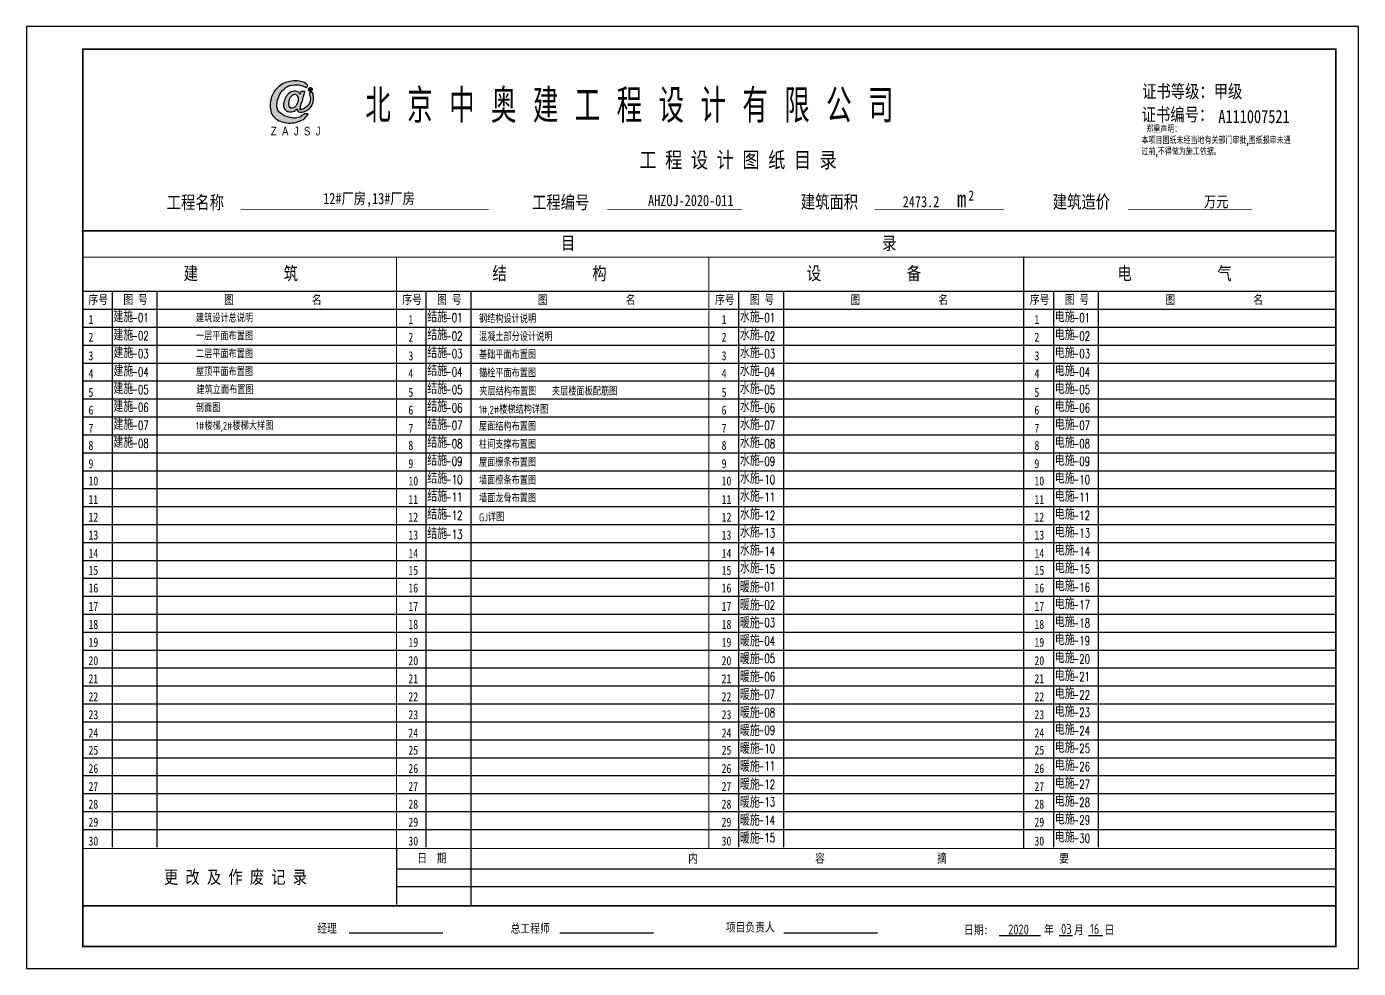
# Model space of a CAD drawing. Extents: x 180850 to 1399066, y 113487 to 334416.
# Drawn here: x 180850 to 240250, y 188364 to 230364 of the extents above; entities that cross this region are included whole.
import ezdxf
from ezdxf.enums import TextEntityAlignment as Align

# ---------------------------------------------------------------- set-up
doc = ezdxf.new("R2010")
doc.units = 0
doc.header["$LTSCALE"] = 1000
for name, color, linetype in [('BORDER', 7, 'Continuous'), ('PUB_TEXT', 7, 'Continuous'), ('PUB_TITLE', 4, 'Continuous'), ('TK', 4, 'Continuous'), ('图框文字', 120, 'Continuous'), ('图签', 3, 'Continuous')]:
    doc.layers.add(name, color=color, linetype=linetype)
doc.styles.add('$DDT_AUDIT_GENERATED_(A9)', font='', dxfattribs={"width": 0.8})
doc.styles.add('-黑体', font='tssdeng.shx', dxfattribs={"bigfont": 'tssdchn.shx'})
doc.styles.add('_HZTXT', font='tssdeng.shx', dxfattribs={"width": 0.8, "bigfont": 'tssdchn.shx'})
doc.styles.add('_ROMANS', font='ROMANS.shx', dxfattribs={"width": 0.6})
doc.styles.add('HZ', font='txt.shx', dxfattribs={"width": 0.8, "bigfont": '000hztxt.shx'})
doc.styles.get('$DDT_AUDIT_GENERATED_(A9)').set_extended_font_data('SimSun')

# ---------------------------------------------------------------- blocks, each defined once
blk = doc.blocks.new('dd')
at = {"layer": '图签'}
h = blk.add_hatch(color=5, dxfattribs=at)
h.set_gradient(color1=(0, 0, 255), color2=(36, 36, 255), one_color=1, tint=0.57)
h.paths.add_polyline_path([(452, 1270, -0.093206), (531, 1562, -0.136321), (716, 1807, -0.161039), (988, 1948, -0.108591), (1307, 1935, -0.049497), (1479, 1861, 0.062627), (1539, 1932, 0.094388), (1351, 2056, 0.136326), (854, 2062, 0.161722), (430, 1810, 0.133661), (243, 1435, 0.158414), (286, 937, 0.22517), (632, 669, 0.138663), (1107, 646, 0.074676), (1375, 753, 0.125344), (1543, 944, 0.006312), (1413, 948, -0.090385), (1244, 833, -0.096745), (1053, 797, -0.073845), (803, 850, -0.140868), (530, 1020, -0.160753)])
h = blk.add_hatch(color=5, dxfattribs=at)
h.set_gradient(color1=(0, 0, 255), color2=(36, 36, 255), one_color=1, tint=0.57)
h.paths.add_polyline_path([(1306, 1289, 0.011169), (1334, 1370, 0.005807), (1431, 1724, 0.01105), (1292, 1724, 0.016796), (1267, 1634, 0.125943), (1203, 1704, 0.083806), (1120, 1739, 0.082879), (1047, 1739, -0.008503), (952, 1710, 0.060057), (844, 1628, 0.086078), (774, 1532, 0.099424), (705, 1347, 0.12153), (690, 1225, 0.102644), (719, 1122, 0.056648), (797, 1042, 0.092914), (913, 1013, 0.194578), (1098, 1064, -0.002562), (1175, 1122, 0.064354), (1167, 1068, 0.172385), (1207, 1017, 0.105458), (1300, 1002, 0.086567), (1454, 1046, 0.047674), (1592, 1136, 0.166359), (1692, 1274, 0.096748), (1728, 1431, 0.03151), (1728, 1548, 0.041815), (1700, 1691, 0.007654), (1588, 1673, -0.009919), (1610, 1585, -0.068269), (1624, 1482, -0.105336), (1605, 1352, -0.14652), (1528, 1223, -0.070486), (1434, 1151, -0.077937), (1341, 1103, -0.127098), (1272, 1084, -0.114215), (1267, 1129, -0.007609)])
h.paths.add_polyline_path([(865, 1245, -0.099994), (863, 1328, -0.050974), (888, 1427, -0.120527), (938, 1529, -0.043888), (1002, 1595, -0.08446), (1063, 1619, -0.147309), (1127, 1607, -0.037474), (1177, 1572, -0.06931), (1209, 1507, -0.067662), (1213, 1431, -0.02676), (1211, 1413, 0.017209), (1183, 1329, -0.048815), (1120, 1223, -0.139096), (1046, 1163, -0.097991), (944, 1153, -0.085394), (909, 1169, -0.149141)], flags=16)
h = blk.add_hatch(color=1, dxfattribs=at)
h.set_gradient(color1=(255, 0, 0), color2=(255, 0, 0), tint=0.57)
h.paths.add_polyline_path([(1557, 1818, 0.386553), (1564, 1757, 0.170676), (1604, 1736, 0.082224), (1657, 1743, 0.087509), (1686, 1766, 0.264235), (1694, 1804, 0.244333), (1636, 1850, 0.30271)])
blk.add_lwpolyline([(1539, 1932, 0.094388), (1351, 2056, 0.136326), (854, 2062, 0.161722), (430, 1810, 0.133661), (243, 1435, 0.158414), (286, 937, 0.22517), (632, 669, 0.138663), (1107, 646, 0.074676), (1375, 753, 0.125344), (1543, 944, 0.006312), (1413, 948, -0.090385), (1244, 833, -0.096745), (1053, 797, -0.073845), (803, 850, -0.140868), (530, 1020, -0.160753), (452, 1270, -0.093206), (531, 1562, -0.136321), (716, 1807, -0.161039), (988, 1948, -0.108591), (1307, 1935, -0.049497), (1479, 1861, 0.062627)], format="xyb", close=True, dxfattribs=at)
for points in [[(1431, 1724, 0.011041), (1292, 1724, 0.016796), (1267, 1634, 0.125943), (1203, 1704, 0.083806), (1120, 1739, 0.082879), (1047, 1739, -0.008503), (952, 1710, 0.060057), (844, 1628, 0.086078), (774, 1532, 0.099424), (705, 1347, 0.12153), (690, 1225, 0.102644), (719, 1122, 0.056648), (797, 1042, 0.092914), (913, 1013, 0.194578), (1098, 1064, -0.002562), (1175, 1122, 0.064354), (1167, 1068, 0.172385), (1207, 1017, 0.105458), (1300, 1002, 0.086567), (1454, 1046, 0.047674), (1592, 1136, 0.166359), (1692, 1274, 0.096748), (1728, 1431, 0.03151), (1728, 1548, 0.041815), (1700, 1691, 0.007654), (1588, 1673, -0.009919), (1610, 1585, -0.068269), (1624, 1482, -0.105336), (1605, 1352, -0.14652), (1528, 1223, -0.070486), (1434, 1151, -0.077937), (1341, 1103, -0.127098), (1272, 1084, -0.114215), (1267, 1129, -0.007609), (1306, 1289, 0.011169), (1334, 1370, 0.005782), (1430, 1722, 0.069025)], [(1213, 1431, 0.067662), (1209, 1507, 0.06931), (1177, 1572, 0.037474), (1127, 1607, 0.147309), (1063, 1619, 0.08446), (1002, 1595, 0.043888), (938, 1529, 0.120527), (888, 1427, 0.050974), (863, 1328, 0.099994), (865, 1245, 0.149141), (909, 1169, 0.085394), (944, 1153, 0.097991), (1046, 1163, 0.139096), (1120, 1223, 0.048815), (1183, 1329, -0.017209), (1211, 1413, 0.02676), (1213, 1431, 0.441273)], [(1694, 1804, 0.243958), (1636, 1850, 0.303117), (1557, 1818, 0.386553), (1564, 1757, 0.170676), (1604, 1736, 0.082224), (1657, 1743, 0.087509), (1686, 1766, 0.264235), (1694, 1804, -7.823139)]]:
    blk.add_lwpolyline(points, format="xyb", dxfattribs=at)
at = {"insert": (246, 492), "char_height": 300, "width": 8000, "attachment_point": 1, "style": 'HZ'}
blk.add_mtext('{\\fArial|b0|i0|c0|p32;Z  A  J  S  J}', dxfattribs=at)

msp = doc.modelspace()

# ---------------------------------------------------------------- linework, layer by layer
at = {"color": 0}
for p, q in [((183350.21, 218560.16), (239246.28, 218560.16)), ((184663.32, 218546.6), (184663.32, 193766.79)), ((186663.32, 218546.6), (186663.32, 193766.79)), ((198659.95, 218546.6), (198659.95, 193766.79)), ((200659.95, 218546.6), (200659.95, 191165.93)), ((212604.85, 218546.6), (212604.85, 193766.79)), ((214604.85, 218546.6), (214604.85, 193766.79)), ((226651.03, 218546.6), (226651.03, 193766.79)), ((228651.03, 218546.6), (228651.03, 193766.79)), ((183350.21, 217760.16), (239246.28, 217760.16)), ((183350.21, 216960.16), (239246.28, 216960.16)), ((183350.21, 216160.16), (239246.28, 216160.16)), ((183350.21, 215360.16), (239246.28, 215360.16)), ((183350.21, 214560.16), (239246.28, 214560.16)), ((183350.21, 213760.16), (239246.28, 213760.16)), ((183350.21, 212960.16), (239246.28, 212960.16)), ((183350.21, 212160.16), (239246.28, 212160.16)), ((183350.21, 211360.16), (239246.28, 211360.16)), ((183350.21, 210560.16), (239246.28, 210560.16)), ((183350.21, 209760.16), (239246.28, 209760.16)), ((183350.21, 208960.16), (239246.28, 208960.16)), ((183350.21, 208160.16), (239246.28, 208160.16)), ((183350.21, 207360.16), (239246.28, 207360.16)), ((183350.21, 206560.16), (239246.28, 206560.16)), ((183350.21, 205760.16), (239246.28, 205760.16)), ((183350.21, 204960.16), (239246.28, 204960.16)), ((183350.21, 204160.16), (239246.28, 204160.16)), ((183350.21, 203360.16), (239246.28, 203360.16)), ((183350.21, 202560.16), (239246.28, 202560.16)), ((183350.21, 201760.16), (239246.28, 201760.16)), ((183350.21, 200960.16), (239246.28, 200960.16)), ((183350.21, 200160.16), (239246.28, 200160.16)), ((183350.21, 199360.16), (239246.28, 199360.16)), ((183350.21, 198560.16), (239246.28, 198560.16)), ((183350.21, 197760.16), (239246.28, 197760.16)), ((183350.21, 196960.16), (239246.28, 196960.16)), ((183350.21, 196160.16), (239246.28, 196160.16)), ((183350.21, 195360.16), (239246.28, 195360.16)), ((183350.21, 194560.16), (239246.28, 194560.16)), ((197341.81, 193694.11), (197341.81, 191214.48)), ((197341.81, 192808.26), (239250.21, 192808.26)), ((197341.81, 192008.26), (239250.21, 192008.26)), ((195237.71, 189941.58), (199412.15, 189941.58)), ((204639.11, 189941.58), (208813.55, 189941.58)), ((214631.17, 189941.58), (218805.61, 189941.58)), ((224228.5, 189827.22), (226075.68, 189827.22)), ((226905.58, 189827.22), (227494.54, 189827.22)), ((228217.35, 189827.22), (228859.85, 189827.22))]:
    msp.add_line(p, q, dxfattribs=at)
for points, const_width in [([(190401.05, 222199.97), (201456.16, 222199.97)], 27.6), ([(206753.19, 222199.97), (212753.19, 222199.97)], 27.6), ([(218682.69, 222199.97), (224445.29, 222199.97)], 27.6), ([(229979.72, 222199.97), (235504.91, 222199.97)], 27.6), ([(183312.13, 221254.17), (239265.21, 221254.17)], 82.8), ([(183350.21, 220078.96), (239233.25, 220078.96)], 27.6), ([(197346.84, 220096.71), (197346.84, 193713.27)], 36.8), ([(211275.15, 220096.71), (211275.15, 193713.27)], 36.8), ([(211275.15, 220096.71), (211275.15, 193713.27)], 36.8), ([(225321.34, 220114.46), (225321.34, 193731.02)], 36.8), ([(225321.34, 220114.46), (225321.34, 193731.02)], 36.8), ([(225321.34, 220096.71), (225321.34, 193713.27)], 36.8), ([(183314.88, 193713.27), (239234.22, 193713.27)], 27.6), ([(183351.18, 193713.27), (239234.22, 193713.27)], 27.6), ([(183314.88, 191149.29), (239234.22, 191149.29)], 82.8)]:
    msp.add_lwpolyline(points, dxfattribs=dict(const_width=const_width))
at = {"color": 0, "const_width": 50}
for points in [[(183350.21, 220078.96), (239233.25, 220078.96)], [(197346.84, 220096.71), (197346.84, 193713.27)], [(211275.15, 220096.71), (211275.15, 193713.27)], [(225321.34, 220114.46), (225321.34, 193731.02)], [(183351.18, 193713.27), (239234.22, 193713.27)]]:
    msp.add_lwpolyline(points, dxfattribs=at)
at = {"layer": 'BORDER', "const_width": 75}
msp.add_lwpolyline([(183350.21, 229363.66), (239250.21, 229363.66), (239250.21, 189342.18), (183350.21, 189342.18), (183350.21, 229363.66)], dxfattribs=at)
at = {"layer": 'PUB_TITLE'}
msp.add_lwpolyline([(180850.21, 188363.66), (240250.21, 188363.66), (240250.21, 230363.66), (180850.21, 230363.66)], close=True, dxfattribs=at)
at = {"layer": 'TK'}
msp.add_lwpolyline([(240250.21, 188363.66), (240250.21, 230363.66), (180850.21, 230363.66), (180850.21, 188363.66), (240250.21, 188363.66)], dxfattribs=at)

# ---------------------------------------------------------------- block references
at = {"layer": '图签', "xscale": 1.28000000026077, "yscale": 1.28000000026077, "zscale": 1.28000000026077}
msp.add_blockref('dd', (191426.98, 225265.46), dxfattribs=at)

# ---------------------------------------------------------------- texts
at = {"style": '-黑体', "width": 0.8}
msp.add_text('北 京 中 奥 建 工 程 设 计 有 限 公 司', height=1500, dxfattribs=at).set_placement((195956.07, 226079.53))
at = {"insert": (230577.21, 225935.83), "char_height": 300, "width": 8000, "attachment_point": 1, "style": 'HZ'}
msp.add_mtext(' 郑重声明：\\P本项目图纸未经当地有关部门审批,图纸报审未通 \\P过前,不得做为施工依据。', dxfattribs=at)
at = {"layer": 'PUB_TEXT'}
for s, height, style, width, p in [('证书等级：甲级', 585, '$DDT_AUDIT_GENERATED_(A9)', 0.8, (230606.68, 227186.53)), ('证书编号：', 585, '$DDT_AUDIT_GENERATED_(A9)', 0.8, (230586.25, 226150.91)), ('A111007521', 585, '$DDT_AUDIT_GENERATED_(A9)', 0.8, (234002.67, 226064.53)), ('工 程 设 计 图 纸 目 录', 702, '$DDT_AUDIT_GENERATED_(A9)', 0.8, (208183.84, 224069.21)), ('工程名称', 585, '$DDT_AUDIT_GENERATED_(A9)', 0.8, (187098.66, 222236.36)), ('工程编号', 585, '$DDT_AUDIT_GENERATED_(A9)', 0.8, (203394.17, 222237.86)), ('建筑面积', 585, '$DDT_AUDIT_GENERATED_(A9)', 0.8, (215380.31, 222259.26)), ('建筑造价', 585, '$DDT_AUDIT_GENERATED_(A9)', 0.8, (226620.7, 222258.64)), ('目                                           录', 585, '$DDT_AUDIT_GENERATED_(A9)', 0.8, (204681.2, 220415.55)), ('建            筑', 585, '$DDT_AUDIT_GENERATED_(A9)', 0.8, (187855.26, 219069.75)), ('结            构', 585, '$DDT_AUDIT_GENERATED_(A9)', 0.8, (201623.14, 219069.75)), ('设            备', 585, '$DDT_AUDIT_GENERATED_(A9)', 0.8, (215649.17, 219069.75)), ('电            气', 585, '$DDT_AUDIT_GENERATED_(A9)', 0.8, (229503.1, 219069.75)), ('序号', 400, '$DDT_AUDIT_GENERATED_(A9)', 0.8, (183608.23, 217991.66)), ('图 号', 400, '$DDT_AUDIT_GENERATED_(A9)', 0.8, (185163.6, 217998.05)), ('图                名', 400, '$DDT_AUDIT_GENERATED_(A9)', 0.8, (189655.35, 217987.03)), ('序号', 400, '$DDT_AUDIT_GENERATED_(A9)', 0.8, (197604.86, 217991.66)), ('图 号', 400, '$DDT_AUDIT_GENERATED_(A9)', 0.8, (199160.22, 217998.05)), ('图                名', 400, '$DDT_AUDIT_GENERATED_(A9)', 0.8, (203651.98, 217987.03)), ('序号', 400, '$DDT_AUDIT_GENERATED_(A9)', 0.8, (211549.76, 217991.66)), ('图 号', 400, '$DDT_AUDIT_GENERATED_(A9)', 0.8, (213105.12, 217998.05)), ('图                名', 400, '$DDT_AUDIT_GENERATED_(A9)', 0.8, (217596.87, 217987.03)), ('序号', 400, '$DDT_AUDIT_GENERATED_(A9)', 0.8, (225595.94, 217991.66)), ('图 号', 400, '$DDT_AUDIT_GENERATED_(A9)', 0.8, (227151.3, 217998.05)), ('图                名', 400, '$DDT_AUDIT_GENERATED_(A9)', 0.8, (231643.05, 217987.03)), ('1', 400, '$DDT_AUDIT_GENERATED_(A9)', 0.8, (183608.23, 217102.44)), ('建施', 500, '_HZTXT', 0.8, (184725.61, 217179.22)), ('-01', 400, '_ROMANS', 0.7, (185502.55, 217179.22)), ('1', 400, '$DDT_AUDIT_GENERATED_(A9)', 0.8, (197877.99, 217102.44)), ('结施', 500, '_HZTXT', 0.8, (198722.24, 217179.22)), ('-01', 400, '_ROMANS', 0.7, (199499.18, 217179.22)), ('1', 400, '$DDT_AUDIT_GENERATED_(A9)', 0.8, (211848.89, 217102.44)), ('水施', 500, '_HZTXT', 0.8, (212667.13, 217179.22)), ('-01', 400, '_ROMANS', 0.7, (213444.07, 217179.22)), ('1', 400, '$DDT_AUDIT_GENERATED_(A9)', 0.8, (225802.1, 217102.44)), ('电施', 500, '_HZTXT', 0.8, (226713.32, 217179.22)), ('-01', 400, '_ROMANS', 0.7, (227490.26, 217179.22)), ('建施', 500, '_HZTXT', 0.8, (184725.61, 216361.77)), ('结施', 500, '_HZTXT', 0.8, (198722.24, 216379.22)), ('水施', 500, '_HZTXT', 0.8, (212667.13, 216379.22)), ('电施', 500, '_HZTXT', 0.8, (226713.32, 216379.22)), ('2', 400, '$DDT_AUDIT_GENERATED_(A9)', 0.8, (183608.23, 216315.26)), ('-02', 400, '_ROMANS', 0.7, (185502.55, 216379.22)), ('2', 400, '$DDT_AUDIT_GENERATED_(A9)', 0.8, (197877.99, 216315.26)), ('-02', 400, '_ROMANS', 0.7, (199499.18, 216361.77)), ('2', 400, '$DDT_AUDIT_GENERATED_(A9)', 0.8, (211848.89, 216315.26)), ('-02', 400, '_ROMANS', 0.7, (213444.07, 216361.77)), ('2', 400, '$DDT_AUDIT_GENERATED_(A9)', 0.8, (225802.1, 216315.26)), ('-02', 400, '_ROMANS', 0.7, (227490.26, 216361.77)), ('3', 400, '$DDT_AUDIT_GENERATED_(A9)', 0.8, (183608.23, 215484.35)), ('建施', 500, '_HZTXT', 0.8, (184725.61, 215579.22)), ('-03', 400, '_ROMANS', 0.7, (185502.55, 215579.22)), ('3', 400, '$DDT_AUDIT_GENERATED_(A9)', 0.8, (197877.99, 215484.35)), ('结施', 500, '_HZTXT', 0.8, (198722.24, 215579.22)), ('-03', 400, '_ROMANS', 0.7, (199499.18, 215579.22)), ('3', 400, '$DDT_AUDIT_GENERATED_(A9)', 0.8, (211848.89, 215484.35)), ('水施', 500, '_HZTXT', 0.8, (212667.13, 215579.22)), ('-03', 400, '_ROMANS', 0.7, (213444.07, 215579.22)), ('3', 400, '$DDT_AUDIT_GENERATED_(A9)', 0.8, (225802.1, 215484.35)), ('电施', 500, '_HZTXT', 0.8, (226713.32, 215579.22)), ('-03', 400, '_ROMANS', 0.7, (227490.26, 215579.22)), ('4', 400, '$DDT_AUDIT_GENERATED_(A9)', 0.8, (183608.23, 214697.17)), ('建施', 500, '_HZTXT', 0.8, (184725.61, 214761.77)), ('-04', 400, '_ROMANS', 0.7, (185502.55, 214761.77)), ('4', 400, '$DDT_AUDIT_GENERATED_(A9)', 0.8, (197877.99, 214697.17)), ('结施', 500, '_HZTXT', 0.8, (198722.24, 214779.22)), ('-04', 400, '_ROMANS', 0.7, (199499.18, 214761.77)), ('4', 400, '$DDT_AUDIT_GENERATED_(A9)', 0.8, (211848.89, 214697.17)), ('水施', 500, '_HZTXT', 0.8, (212667.13, 214779.22)), ('-04', 400, '_ROMANS', 0.7, (213444.07, 214761.77)), ('4', 400, '$DDT_AUDIT_GENERATED_(A9)', 0.8, (225802.1, 214697.17)), ('电施', 500, '_HZTXT', 0.8, (226713.32, 214779.22)), ('-04', 400, '_ROMANS', 0.7, (227490.26, 214761.77)), ('建施', 500, '_HZTXT', 0.8, (184725.61, 213979.22)), ('结施', 500, '_HZTXT', 0.8, (198722.24, 213979.22)), ('水施', 500, '_HZTXT', 0.8, (212667.13, 213979.22)), ('电施', 500, '_HZTXT', 0.8, (226713.32, 213979.22)), ('5', 400, '$DDT_AUDIT_GENERATED_(A9)', 0.8, (183608.23, 213851.68)), ('-05', 400, '_ROMANS', 0.7, (185502.55, 213979.22)), ('5', 400, '$DDT_AUDIT_GENERATED_(A9)', 0.8, (197877.99, 213851.68)), ('-05', 400, '_ROMANS', 0.7, (199499.18, 213979.22)), ('5', 400, '$DDT_AUDIT_GENERATED_(A9)', 0.8, (211848.89, 213851.68)), ('-05', 400, '_ROMANS', 0.7, (213444.07, 213979.22)), ('5', 400, '$DDT_AUDIT_GENERATED_(A9)', 0.8, (225802.1, 213851.68)), ('-05', 400, '_ROMANS', 0.7, (227490.26, 213979.22)), ('6', 400, '$DDT_AUDIT_GENERATED_(A9)', 0.8, (183608.23, 213064.5)), ('建施', 500, '_HZTXT', 0.8, (184725.61, 213179.22)), ('-06', 400, '_ROMANS', 0.7, (185502.55, 213179.22)), ('6', 400, '$DDT_AUDIT_GENERATED_(A9)', 0.8, (197877.99, 213064.5)), ('结施', 500, '_HZTXT', 0.8, (198722.24, 213179.22)), ('-06', 400, '_ROMANS', 0.7, (199499.18, 213161.77)), ('6', 400, '$DDT_AUDIT_GENERATED_(A9)', 0.8, (211848.89, 213064.5)), ('水施', 500, '_HZTXT', 0.8, (212667.13, 213179.22)), ('-06', 400, '_ROMANS', 0.7, (213444.07, 213161.77)), ('6', 400, '$DDT_AUDIT_GENERATED_(A9)', 0.8, (225802.1, 213064.5)), ('电施', 500, '_HZTXT', 0.8, (226713.32, 213179.22)), ('-06', 400, '_ROMANS', 0.7, (227490.26, 213161.77)), ('建施', 500, '_HZTXT', 0.8, (184725.61, 212379.22)), ('-07', 400, '_ROMANS', 0.7, (185502.55, 212379.22)), ('结施', 500, '_HZTXT', 0.8, (198722.24, 212379.22)), ('-07', 400, '_ROMANS', 0.7, (199499.18, 212379.22)), ('水施', 500, '_HZTXT', 0.8, (212667.13, 212379.22)), ('-07', 400, '_ROMANS', 0.7, (213444.07, 212379.22)), ('电施', 500, '_HZTXT', 0.8, (226713.32, 212379.22)), ('-07', 400, '_ROMANS', 0.7, (227490.26, 212379.22)), ('7', 400, '$DDT_AUDIT_GENERATED_(A9)', 0.8, (183608.23, 212248.16)), ('建施', 500, '_HZTXT', 0.8, (184725.61, 211579.22)), ('7', 400, '$DDT_AUDIT_GENERATED_(A9)', 0.8, (197877.99, 212248.16)), ('结施', 500, '_HZTXT', 0.8, (198722.24, 211579.22)), ('7', 400, '$DDT_AUDIT_GENERATED_(A9)', 0.8, (211848.89, 212248.16)), ('水施', 500, '_HZTXT', 0.8, (212667.13, 211579.22)), ('7', 400, '$DDT_AUDIT_GENERATED_(A9)', 0.8, (225802.1, 212248.16)), ('电施', 500, '_HZTXT', 0.8, (226713.32, 211579.22)), ('8', 400, '$DDT_AUDIT_GENERATED_(A9)', 0.8, (183608.23, 211490.14)), ('-08', 400, '_ROMANS', 0.7, (185502.55, 211579.22)), ('8', 400, '$DDT_AUDIT_GENERATED_(A9)', 0.8, (197877.99, 211490.14)), ('-08', 400, '_ROMANS', 0.7, (199499.18, 211561.77)), ('8', 400, '$DDT_AUDIT_GENERATED_(A9)', 0.8, (211848.89, 211490.14)), ('-08', 400, '_ROMANS', 0.7, (213444.07, 211561.77)), ('8', 400, '$DDT_AUDIT_GENERATED_(A9)', 0.8, (225802.1, 211490.14)), ('-08', 400, '_ROMANS', 0.7, (227490.26, 211561.77)), ('9', 400, '$DDT_AUDIT_GENERATED_(A9)', 0.8, (183608.23, 210673.8)), ('9', 400, '$DDT_AUDIT_GENERATED_(A9)', 0.8, (197877.99, 210673.8)), ('结施', 500, '_HZTXT', 0.8, (198722.24, 210779.22)), ('-09', 400, '_ROMANS', 0.7, (199499.18, 210779.22)), ('9', 400, '$DDT_AUDIT_GENERATED_(A9)', 0.8, (211848.89, 210673.8)), ('水施', 500, '_HZTXT', 0.8, (212667.13, 210779.22)), ('-09', 400, '_ROMANS', 0.7, (213444.07, 210779.22)), ('9', 400, '$DDT_AUDIT_GENERATED_(A9)', 0.8, (225802.1, 210673.8)), ('电施', 500, '_HZTXT', 0.8, (226713.32, 210779.22)), ('-09', 400, '_ROMANS', 0.7, (227490.26, 210779.22)), ('10', 400, '$DDT_AUDIT_GENERATED_(A9)', 0.8, (183608.23, 209901.2)), ('10', 400, '$DDT_AUDIT_GENERATED_(A9)', 0.8, (197877.99, 209901.2)), ('结施', 500, '_HZTXT', 0.8, (198722.24, 209979.22)), ('-10', 400, '_ROMANS', 0.7, (199499.18, 209961.77)), ('10', 400, '$DDT_AUDIT_GENERATED_(A9)', 0.8, (211848.89, 209901.2)), ('水施', 500, '_HZTXT', 0.8, (212667.13, 209979.22)), ('-10', 400, '_ROMANS', 0.7, (213444.07, 209961.77)), ('10', 400, '$DDT_AUDIT_GENERATED_(A9)', 0.8, (225802.1, 209901.2)), ('电施', 500, '_HZTXT', 0.8, (226713.32, 209979.22)), ('-10', 400, '_ROMANS', 0.7, (227490.26, 209961.77)), ('结施', 500, '_HZTXT', 0.8, (198722.24, 209179.22)), ('水施', 500, '_HZTXT', 0.8, (212667.13, 209179.22)), ('电施', 500, '_HZTXT', 0.8, (226713.32, 209179.22)), ('11', 400, '$DDT_AUDIT_GENERATED_(A9)', 0.8, (183608.23, 209078.19)), ('11', 400, '$DDT_AUDIT_GENERATED_(A9)', 0.8, (197877.99, 209078.19)), ('-11', 400, '_ROMANS', 0.7, (199499.18, 209179.22)), ('11', 400, '$DDT_AUDIT_GENERATED_(A9)', 0.8, (211848.89, 209078.19)), ('-11', 400, '_ROMANS', 0.7, (213444.07, 209179.22)), ('11', 400, '$DDT_AUDIT_GENERATED_(A9)', 0.8, (225802.1, 209078.19)), ('-11', 400, '_ROMANS', 0.7, (227490.26, 209179.22)), ('12', 400, '$DDT_AUDIT_GENERATED_(A9)', 0.8, (183608.23, 208291.01)), ('12', 400, '$DDT_AUDIT_GENERATED_(A9)', 0.8, (197877.99, 208291.01)), ('结施', 500, '_HZTXT', 0.8, (198722.24, 208379.22)), ('-12', 400, '_ROMANS', 0.7, (199499.18, 208361.77)), ('12', 400, '$DDT_AUDIT_GENERATED_(A9)', 0.8, (211848.89, 208291.01)), ('水施', 500, '_HZTXT', 0.8, (212667.13, 208379.22)), ('-12', 400, '_ROMANS', 0.7, (213444.07, 208361.77)), ('12', 400, '$DDT_AUDIT_GENERATED_(A9)', 0.8, (225802.1, 208291.01)), ('电施', 500, '_HZTXT', 0.8, (226713.32, 208379.22)), ('-12', 400, '_ROMANS', 0.7, (227490.26, 208361.77)), ('结施', 500, '_HZTXT', 0.8, (198722.24, 207516.17)), ('-13', 400, '_ROMANS', 0.7, (199499.18, 207516.17)), ('水施', 500, '_HZTXT', 0.8, (212667.13, 207579.22)), ('-13', 400, '_ROMANS', 0.7, (213444.07, 207579.22)), ('电施', 500, '_HZTXT', 0.8, (226713.32, 207579.22)), ('-13', 400, '_ROMANS', 0.7, (227490.26, 207579.22)), ('13', 400, '$DDT_AUDIT_GENERATED_(A9)', 0.8, (183608.23, 207489.25)), ('13', 400, '$DDT_AUDIT_GENERATED_(A9)', 0.8, (197877.99, 207489.25)), ('13', 400, '$DDT_AUDIT_GENERATED_(A9)', 0.8, (211848.89, 207489.25)), ('水施', 500, '_HZTXT', 0.8, (212667.13, 206779.22)), ('13', 400, '$DDT_AUDIT_GENERATED_(A9)', 0.8, (225802.1, 207489.25)), ('电施', 500, '_HZTXT', 0.8, (226713.32, 206779.22)), ('14', 400, '$DDT_AUDIT_GENERATED_(A9)', 0.8, (183608.23, 206672.92)), ('14', 400, '$DDT_AUDIT_GENERATED_(A9)', 0.8, (197877.99, 206672.92)), ('14', 400, '$DDT_AUDIT_GENERATED_(A9)', 0.8, (211848.89, 206672.92)), ('-14', 400, '_ROMANS', 0.7, (213444.07, 206761.77)), ('14', 400, '$DDT_AUDIT_GENERATED_(A9)', 0.8, (225802.1, 206672.92)), ('-14', 400, '_ROMANS', 0.7, (227490.26, 206761.77)), ('15', 400, '$DDT_AUDIT_GENERATED_(A9)', 0.8, (183608.23, 205914.89)), ('15', 400, '$DDT_AUDIT_GENERATED_(A9)', 0.8, (197877.99, 205914.89)), ('15', 400, '$DDT_AUDIT_GENERATED_(A9)', 0.8, (211848.89, 205914.89)), ('水施', 500, '_HZTXT', 0.8, (212667.13, 205979.22)), ('-15', 400, '_ROMANS', 0.7, (213444.07, 205979.22)), ('15', 400, '$DDT_AUDIT_GENERATED_(A9)', 0.8, (225802.1, 205914.89)), ('电施', 500, '_HZTXT', 0.8, (226713.32, 205979.22)), ('-15', 400, '_ROMANS', 0.7, (227490.26, 205979.22)), ('暖施', 500, '_HZTXT', 0.8, (212667.13, 205129.07)), ('-01', 400, '_ROMANS', 0.7, (213444.07, 205185.85)), ('电施', 500, '_HZTXT', 0.8, (226713.32, 205179.22)), ('-16', 400, '_ROMANS', 0.7, (227490.26, 205161.77)), ('16', 400, '$DDT_AUDIT_GENERATED_(A9)', 0.8, (183608.23, 205127.71)), ('16', 400, '$DDT_AUDIT_GENERATED_(A9)', 0.8, (197877.99, 205127.71)), ('16', 400, '$DDT_AUDIT_GENERATED_(A9)', 0.8, (211848.89, 205127.71)), ('16', 400, '$DDT_AUDIT_GENERATED_(A9)', 0.8, (225802.1, 205127.71)), ('电施', 500, '_HZTXT', 0.8, (226713.32, 204379.22)), ('17', 400, '$DDT_AUDIT_GENERATED_(A9)', 0.8, (183608.23, 204307.58)), ('17', 400, '$DDT_AUDIT_GENERATED_(A9)', 0.8, (197877.99, 204307.58)), ('17', 400, '$DDT_AUDIT_GENERATED_(A9)', 0.8, (211848.89, 204307.58)), ('暖施', 500, '_HZTXT', 0.8, (212667.13, 204329.07)), ('-02', 400, '_ROMANS', 0.7, (213444.07, 204368.4)), ('17', 400, '$DDT_AUDIT_GENERATED_(A9)', 0.8, (225802.1, 204307.58)), ('-17', 400, '_ROMANS', 0.7, (227490.26, 204379.22)), ('18', 400, '$DDT_AUDIT_GENERATED_(A9)', 0.8, (183608.23, 203505.82)), ('18', 400, '$DDT_AUDIT_GENERATED_(A9)', 0.8, (197877.99, 203505.82)), ('18', 400, '$DDT_AUDIT_GENERATED_(A9)', 0.8, (211848.89, 203505.82)), ('暖施', 500, '_HZTXT', 0.8, (212667.13, 203529.07)), ('-03', 400, '_ROMANS', 0.7, (213444.07, 203585.85)), ('18', 400, '$DDT_AUDIT_GENERATED_(A9)', 0.8, (225802.1, 203505.82)), ('电施', 500, '_HZTXT', 0.8, (226713.32, 203579.22)), ('-18', 400, '_ROMANS', 0.7, (227490.26, 203561.77)), ('暖施', 500, '_HZTXT', 0.8, (212667.13, 202729.07)), ('-04', 400, '_ROMANS', 0.7, (213444.07, 202768.4)), ('电施', 500, '_HZTXT', 0.8, (226713.32, 202779.22)), ('-19', 400, '_ROMANS', 0.7, (227490.26, 202779.22)), ('19', 400, '$DDT_AUDIT_GENERATED_(A9)', 0.8, (183608.23, 202704.07)), ('19', 400, '$DDT_AUDIT_GENERATED_(A9)', 0.8, (197877.99, 202704.07)), ('19', 400, '$DDT_AUDIT_GENERATED_(A9)', 0.8, (211848.89, 202704.07)), ('19', 400, '$DDT_AUDIT_GENERATED_(A9)', 0.8, (225802.1, 202704.07)), ('20', 400, '$DDT_AUDIT_GENERATED_(A9)', 0.8, (183608.23, 201887.73)), ('20', 400, '$DDT_AUDIT_GENERATED_(A9)', 0.8, (197877.99, 201887.73)), ('20', 400, '$DDT_AUDIT_GENERATED_(A9)', 0.8, (211848.89, 201887.73)), ('暖施', 500, '_HZTXT', 0.8, (212667.13, 201929.07)), ('-05', 400, '_ROMANS', 0.7, (213444.07, 201985.85)), ('20', 400, '$DDT_AUDIT_GENERATED_(A9)', 0.8, (225802.1, 201887.73)), ('电施', 500, '_HZTXT', 0.8, (226713.32, 201979.22)), ('-20', 400, '_ROMANS', 0.7, (227490.26, 201961.77)), ('21', 400, '$DDT_AUDIT_GENERATED_(A9)', 0.8, (183608.23, 201081.86)), ('21', 400, '$DDT_AUDIT_GENERATED_(A9)', 0.8, (197877.99, 201081.86)), ('21', 400, '$DDT_AUDIT_GENERATED_(A9)', 0.8, (211848.89, 201081.86)), ('暖施', 500, '_HZTXT', 0.8, (212667.13, 201129.07)), ('-06', 400, '_ROMANS', 0.7, (213444.07, 201168.4)), ('21', 400, '$DDT_AUDIT_GENERATED_(A9)', 0.8, (225802.1, 201081.86)), ('电施', 500, '_HZTXT', 0.8, (226713.32, 201179.22)), ('-21', 400, '_ROMANS', 0.7, (227490.26, 201179.22)), ('暖施', 500, '_HZTXT', 0.8, (212667.13, 200329.07)), ('-07', 400, '_ROMANS', 0.7, (213444.07, 200385.85)), ('电施', 500, '_HZTXT', 0.8, (226713.32, 200379.22)), ('22', 400, '$DDT_AUDIT_GENERATED_(A9)', 0.8, (183608.23, 200280.1)), ('22', 400, '$DDT_AUDIT_GENERATED_(A9)', 0.8, (197877.99, 200280.1)), ('22', 400, '$DDT_AUDIT_GENERATED_(A9)', 0.8, (211848.89, 200280.1)), ('22', 400, '$DDT_AUDIT_GENERATED_(A9)', 0.8, (225802.1, 200280.1)), ('-22', 400, '_ROMANS', 0.7, (227490.26, 200361.77)), ('23', 400, '$DDT_AUDIT_GENERATED_(A9)', 0.8, (183608.23, 199478.34)), ('23', 400, '$DDT_AUDIT_GENERATED_(A9)', 0.8, (197877.99, 199478.34)), ('23', 400, '$DDT_AUDIT_GENERATED_(A9)', 0.8, (211848.89, 199478.34)), ('暖施', 500, '_HZTXT', 0.8, (212667.13, 199529.07)), ('-08', 400, '_ROMANS', 0.7, (213444.07, 199568.4)), ('23', 400, '$DDT_AUDIT_GENERATED_(A9)', 0.8, (225802.1, 199478.34)), ('电施', 500, '_HZTXT', 0.8, (226713.32, 199579.22)), ('-23', 400, '_ROMANS', 0.7, (227490.26, 199579.22)), ('24', 400, '$DDT_AUDIT_GENERATED_(A9)', 0.8, (183608.23, 198662.01)), ('24', 400, '$DDT_AUDIT_GENERATED_(A9)', 0.8, (197877.99, 198662.01)), ('24', 400, '$DDT_AUDIT_GENERATED_(A9)', 0.8, (211848.89, 198662.01)), ('暖施', 500, '_HZTXT', 0.8, (212667.13, 198729.07)), ('-09', 400, '_ROMANS', 0.7, (213444.07, 198785.85)), ('24', 400, '$DDT_AUDIT_GENERATED_(A9)', 0.8, (225802.1, 198662.01)), ('电施', 500, '_HZTXT', 0.8, (226713.32, 198779.22)), ('-24', 400, '_ROMANS', 0.7, (227490.26, 198761.77)), ('暖施', 500, '_HZTXT', 0.8, (212667.13, 197929.07)), ('电施', 500, '_HZTXT', 0.8, (226713.32, 197979.22)), ('25', 400, '$DDT_AUDIT_GENERATED_(A9)', 0.8, (183608.23, 197894.43)), ('25', 400, '$DDT_AUDIT_GENERATED_(A9)', 0.8, (197877.99, 197894.43)), ('25', 400, '$DDT_AUDIT_GENERATED_(A9)', 0.8, (211848.89, 197894.43)), ('-10', 400, '_ROMANS', 0.7, (213444.07, 197968.4)), ('25', 400, '$DDT_AUDIT_GENERATED_(A9)', 0.8, (225802.1, 197894.43)), ('-25', 400, '_ROMANS', 0.7, (227490.26, 197979.22)), ('26', 400, '$DDT_AUDIT_GENERATED_(A9)', 0.8, (183608.23, 197078.09)), ('26', 400, '$DDT_AUDIT_GENERATED_(A9)', 0.8, (197877.99, 197078.09)), ('26', 400, '$DDT_AUDIT_GENERATED_(A9)', 0.8, (211848.89, 197078.09)), ('暖施', 500, '_HZTXT', 0.8, (212667.13, 197129.07)), ('-11', 400, '_ROMANS', 0.7, (213444.07, 197185.85)), ('26', 400, '$DDT_AUDIT_GENERATED_(A9)', 0.8, (225802.1, 197078.09)), ('电施', 500, '_HZTXT', 0.8, (226713.32, 197179.22)), ('-26', 400, '_ROMANS', 0.7, (227490.26, 197161.77)), ('27', 400, '$DDT_AUDIT_GENERATED_(A9)', 0.8, (183608.23, 196276.34)), ('27', 400, '$DDT_AUDIT_GENERATED_(A9)', 0.8, (197877.99, 196276.34)), ('27', 400, '$DDT_AUDIT_GENERATED_(A9)', 0.8, (211848.89, 196276.34)), ('暖施', 500, '_HZTXT', 0.8, (212667.13, 196329.07)), ('-12', 400, '_ROMANS', 0.7, (213444.07, 196368.4)), ('27', 400, '$DDT_AUDIT_GENERATED_(A9)', 0.8, (225802.1, 196276.34)), ('电施', 500, '_HZTXT', 0.8, (226713.32, 196379.22)), ('-27', 400, '_ROMANS', 0.7, (227490.26, 196379.22)), ('暖施', 500, '_HZTXT', 0.8, (212667.13, 195529.07)), ('电施', 500, '_HZTXT', 0.8, (226713.32, 195579.22)), ('28', 400, '$DDT_AUDIT_GENERATED_(A9)', 0.8, (183608.23, 195489.16)), ('28', 400, '$DDT_AUDIT_GENERATED_(A9)', 0.8, (197877.99, 195489.16)), ('28', 400, '$DDT_AUDIT_GENERATED_(A9)', 0.8, (211848.89, 195489.16)), ('-13', 400, '_ROMANS', 0.7, (213444.07, 195585.85)), ('28', 400, '$DDT_AUDIT_GENERATED_(A9)', 0.8, (225802.1, 195489.16)), ('-28', 400, '_ROMANS', 0.7, (227490.26, 195561.77)), ('29', 400, '$DDT_AUDIT_GENERATED_(A9)', 0.8, (183608.23, 194687.4)), ('29', 400, '$DDT_AUDIT_GENERATED_(A9)', 0.8, (197877.99, 194687.4)), ('29', 400, '$DDT_AUDIT_GENERATED_(A9)', 0.8, (211848.89, 194687.4)), ('暖施', 500, '_HZTXT', 0.8, (212667.13, 194729.07)), ('-14', 400, '_ROMANS', 0.7, (213444.07, 194768.4)), ('29', 400, '$DDT_AUDIT_GENERATED_(A9)', 0.8, (225802.1, 194687.4)), ('电施', 500, '_HZTXT', 0.8, (226713.32, 194779.22)), ('-29', 400, '_ROMANS', 0.7, (227490.26, 194779.22)), ('暖施', 500, '_HZTXT', 0.8, (212667.13, 193929.07)), ('-15', 400, '_ROMANS', 0.7, (213444.07, 193985.85)), ('电施', 500, '_HZTXT', 0.8, (226713.32, 193979.22)), ('-30', 400, '_ROMANS', 0.7, (227490.26, 193961.77)), ('30', 400, '$DDT_AUDIT_GENERATED_(A9)', 0.8, (183608.23, 193841.91)), ('30', 400, '$DDT_AUDIT_GENERATED_(A9)', 0.8, (197877.99, 193841.91)), ('30', 400, '$DDT_AUDIT_GENERATED_(A9)', 0.8, (211848.89, 193841.91)), ('30', 400, '$DDT_AUDIT_GENERATED_(A9)', 0.8, (225802.1, 193841.91)), ('日  期', 400, '$DDT_AUDIT_GENERATED_(A9)', 0.8, (198268.35, 193089.83)), ('内                        容                       摘                       要', 400, '$DDT_AUDIT_GENERATED_(A9)', 0.8, (210357.25, 193077.9)), ('更 改 及 作 废 记 录', 585, '$DDT_AUDIT_GENERATED_(A9)', 0.8, (186977.21, 192142.47)), ('经理 ', 400, '$DDT_AUDIT_GENERATED_(A9)', 0.8, (193816.63, 189956.89)), ('总工程师', 400, '$DDT_AUDIT_GENERATED_(A9)', 0.8, (202434.99, 189951.06)), ('项目负责人', 400, '$DDT_AUDIT_GENERATED_(A9)', 0.8, (212037.08, 190002.61)), ('日期:', 400, '$DDT_AUDIT_GENERATED_(A9)', 0.8, (222660.89, 189888.64))]:
    msp.add_text(s, height=height, dxfattribs=dict(at, style=style, width=width)).set_placement(p)
at = {"layer": 'PUB_TEXT', "color": 1, "style": '$DDT_AUDIT_GENERATED_(A9)', "width": 0.8}
msp.add_text('12#厂房,13#厂房', height=500, dxfattribs=at).set_placement((196122.51, 222449.48), align=Align.CENTER)
at = {"layer": 'PUB_TEXT', "color": 1, "width": 0.8}
for s, height, style, p in [('AHZOJ-2020-011', 500, '$DDT_AUDIT_GENERATED_(A9)', (208568.73, 222360.77)), ('2473.2', 500, '$DDT_AUDIT_GENERATED_(A9)', (219926.45, 222306.23)), ('2020', 441.71, '-黑体', (224629.26, 189879.11)), ('03', 441.71, '-黑体', (226991.91, 189901.33)), ('16', 441.71, '-黑体', (228281.98, 189901.33))]:
    msp.add_text(s, height=height, dxfattribs=dict(at, style=style)).set_placement(p)
at = {"layer": 'PUB_TEXT', "color": 0, "style": '$DDT_AUDIT_GENERATED_(A9)', "width": 0.8}
for s, height, p in [('m', 750, (222348.91, 222307.78)), ('万元', 500, (233362.4, 222306.23)), ('年  ', 400, (226227.39, 189888.64)), ('月  ', 400, (227565.94, 189888.64)), ('日', 400, (228931.27, 189888.64))]:
    msp.add_text(s, height=height, dxfattribs=at).set_placement(p)
msp.add_text('2', height=450, dxfattribs=at).set_placement((222862.31, 223057.78), align=Align.TOP_LEFT)
at = {"layer": '图框文字', "color": 11, "style": '_HZTXT', "width": 0.8}
for s, p in [('建筑设计总说明', (188402.34, 217183.5)), ('钢结构设计说明', (201026.67, 217147.99)), ('一层平面布置图', (188402.34, 216383.5)), ('混凝土部分设计说明', (201026.67, 216347.99)), ('二层平面布置图', (188402.34, 215583.5)), ('基础平面布置图', (201026.67, 215547.99)), ('屋顶平面布置图', (188402.34, 214783.5)), ('锚栓平面布置图', (201026.67, 214729.24)), ('建筑立面布置图', (188422.43, 213983.5)), ('夹层结构布置图    夹层楼面板配筋图', (201043.11, 213915.18)), ('剖面图', (188402.34, 213183.5)), ('1#,2#楼梯结构详图', (201026.67, 213102.86)), ('1#楼梯,2#楼梯大样图', (188402.34, 212383.5)), ('屋面结构布置图', (201026.67, 212347.99)), ('柱间支撑布置图', (201026.67, 211547.99)), ('屋面檩条布置图', (201026.67, 210747.99)), ('墙面檩条布置图', (201026.67, 209947.99)), ('墙面龙骨布置图', (201026.67, 209147.99)), ('GJ详图', (201026.67, 208302.86))]:
    msp.add_text(s, height=350, dxfattribs=at).set_placement(p)

doc.saveas('drawing.dxf')
